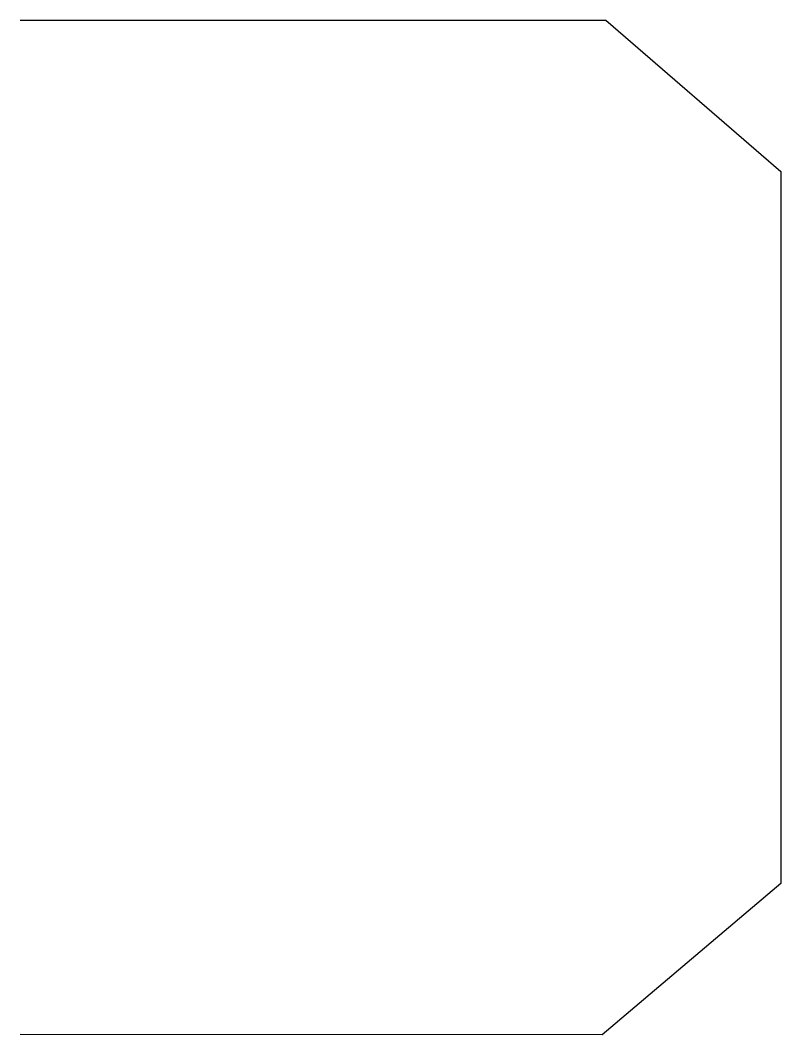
# Model space of a CAD drawing. Header units: metres. Extents: x -0.38 to 0.38, y 0 to 1.
import ezdxf

# ---------------------------------------------------------------- set-up
doc = ezdxf.new("R2010")
doc.units = ezdxf.units.M

msp = doc.modelspace()

# ---------------------------------------------------------------- linework, layer by layer
at = {"layer": 'MCD_Layer_0'}
for p, q in [((-0.375133, 1.000557), (0.20247, 1.000557)), ((0.20247, 1.000557), (0.375133, 0.851362)), ((0.375133, 0.851362), (0.375133, 0.149059)), ((0.375133, 0.149059), (0.19891, -0.000134)), ((0.19891, -0.000134), (-0.375133, 0.000134))]:
    msp.add_line(p, q, dxfattribs=at)

doc.saveas('drawing.dxf')
